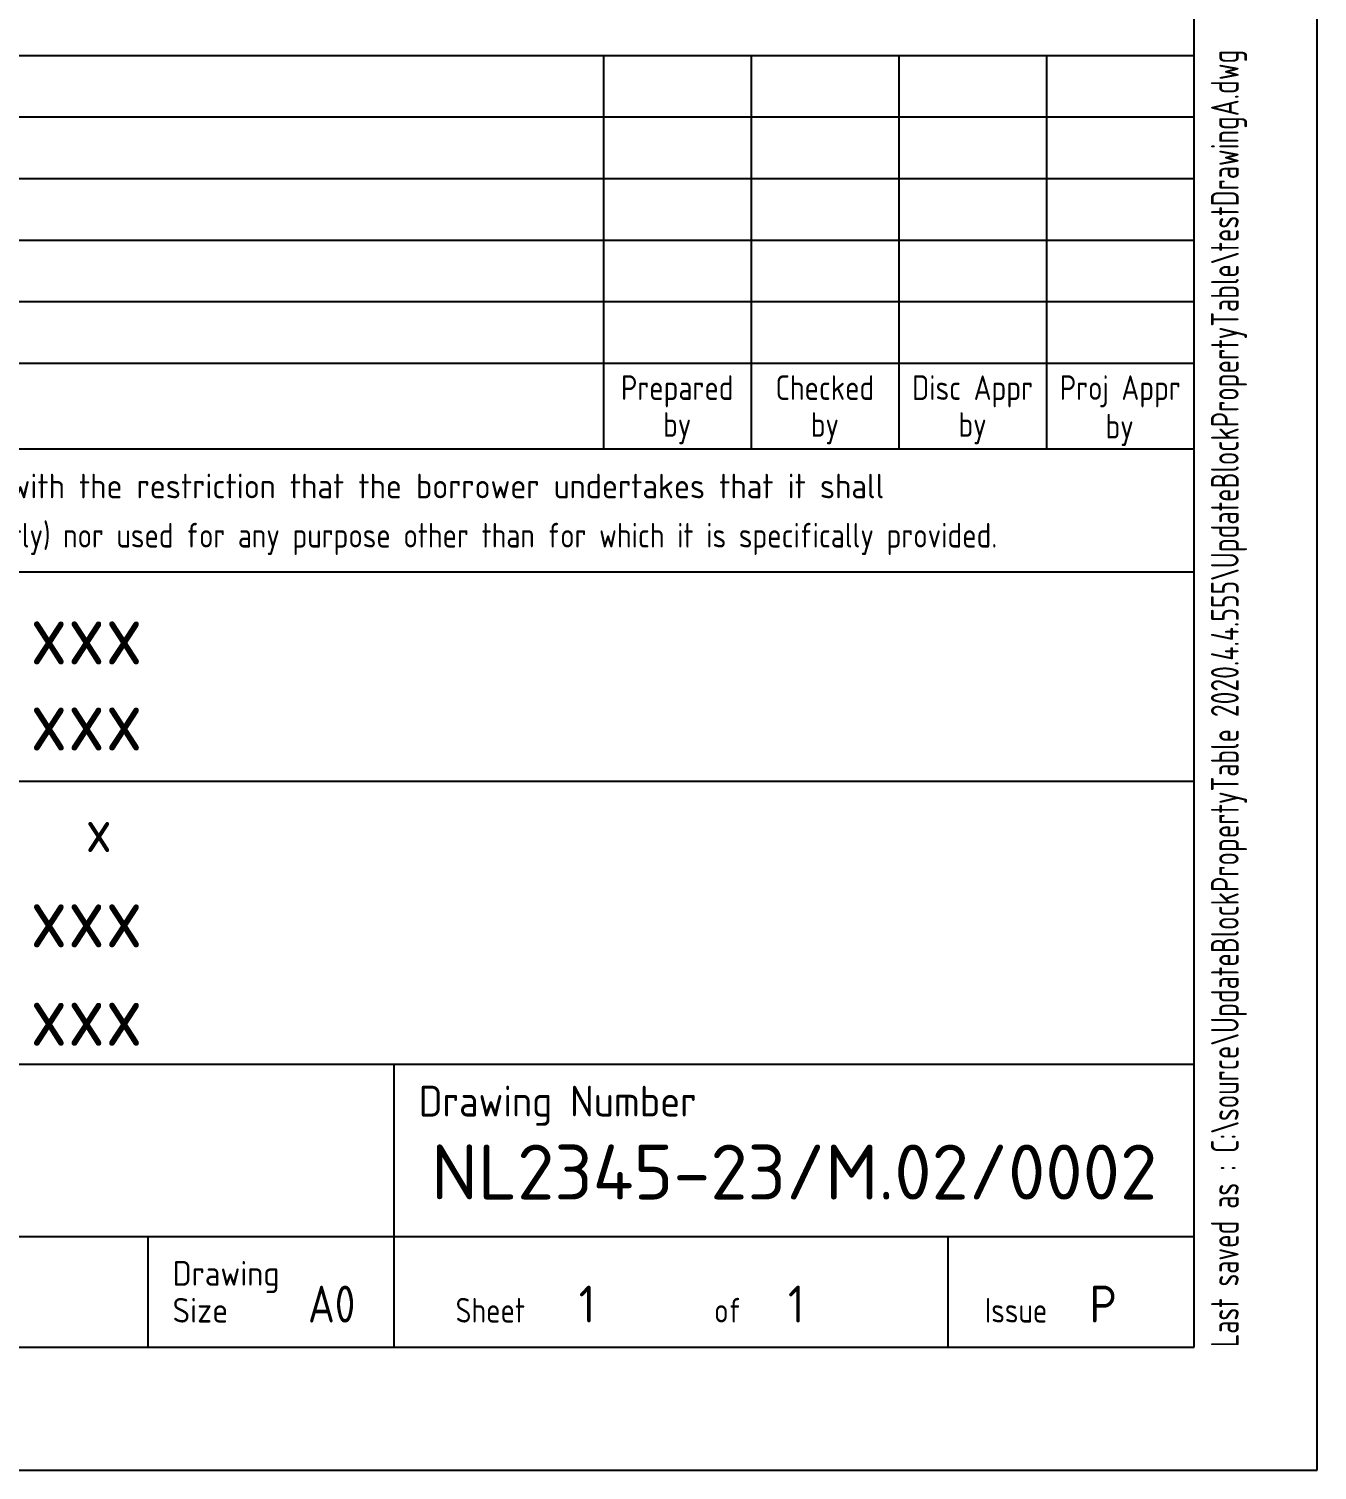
# Model space of a CAD drawing. Extents: x 0 to 1189, y 0 to 841.
# Drawn here: x 1084.3 to 1189, y 0 to 117.2 of the extents above; entities that cross this region are included whole.
import ezdxf
from ezdxf.enums import TextEntityAlignment as Align

# ---------------------------------------------------------------- set-up
doc = ezdxf.new("R2010")
doc.units = 0
doc.layers.get('0').update_dxf_attribs({"linetype": 'CONTINUOUS'})
for name, color, linetype in [('ADM025gen', 7, 'CONTINUOUS'), ('ADM035gen', 1, 'CONTINUOUS'), ('ADM050gen', 2, 'CONTINUOUS'), ('ADM100gen', 4, 'CONTINUOUS')]:
    doc.layers.add(name, color=color, linetype=linetype)
doc.styles.add('Isocp', font='isocp.shx')
doc.styles.get("Standard").update_dxf_attribs({"font": 'isocp.shx'})

# ---------------------------------------------------------------- blocks, each defined once
blk = doc.blocks.new('DWGNAME')
at = {"color": 0, "insert": (-1.125, 0), "char_height": 2.25, "width": 245.04943, "attachment_point": 1, "rotation": 90}
blk.add_mtext("{\\W0.75;Last saved as : C:\\\\source\\\\UpdateBlockPropertyTable 2020.4.4.555\\\\UpdateBlockPropertyTable\\\\testDrawingA.dwg    Date: '2020-02-24 11:41    Version: AutoCAD 23.1s    User: BrakelA}", dxfattribs=at)
blk = doc.blocks.new('JacobsTitleBlock')
at = {"layer": 'ADM025gen'}
for p, q in [((-48, 105), (-48, 73)), ((-36, 105), (-36, 73)), ((-24, 105), (-24, 73)), ((-12, 105), (-12, 73))]:
    blk.add_line(p, q, dxfattribs=at)
at = {"layer": 'ADM035gen', "linetype": 'Continuous'}
for p, q in [((-180, 100), (0, 100)), ((-180, 95), (0, 95)), ((-180, 90), (0, 90)), ((-180, 85), (0, 85))]:
    blk.add_line(p, q, dxfattribs=at)
at = {"layer": 'ADM050gen', "linetype": 'Continuous'}
for p, q in [((-180, 105), (0, 105)), ((0, 73), (0, 105)), ((-180, 80), (0, 80)), ((0, 73), (-180, 73)), ((0, 0), (0, 73)), ((0, 63), (-180, 63)), ((-180, 46), (0, 46)), ((-180, 23), (0, 23)), ((-65, 0), (-65, 23)), ((-180, 9), (0, 9)), ((-85, 9), (-85, 0)), ((-20, 9), (-20, 0)), ((-180, 0), (0, 0))]:
    blk.add_line(p, q, dxfattribs=at)
at = {"layer": 'ADM025gen', "linetype": 'Continuous', "style": 'Isocp', "width": 0.9}
for s, p in [('Prepared', (-42, 77)), ('Checked', (-30, 77)), ('Disc Appr', (-18, 77)), ('Proj Appr', (-6, 77)), ('by', (-42, 74)), ('by', (-30, 74)), ('by', (-18, 74)), ('by', (-6.05, 73.86))]:
    blk.add_text(s, height=2, dxfattribs=at).set_placement(p, align=Align.CENTER)
at = {"layer": 'ADM025gen', "linetype": 'Continuous', "style": 'Isocp'}
for s, height, p in [('This drawing is the property of Worley and/or Client and it is loaned with the restriction that the borrower undertakes that it shall', 2, (-177, 70)), ('Drawing Number', 2.5, (-63, 20)), ('Drawing', 2, (-83, 6)), ('Size', 2, (-83, 3))]:
    blk.add_text(s, height=height, dxfattribs=at).set_placement(p, align=Align.MIDDLE_LEFT)
at = {"layer": 'ADM025gen', "linetype": 'Continuous', "style": 'Isocp', "width": 0.9}
for s, p in [('not be reproduced, copied, loaned or otherwise disposed of (directly or indirectly) nor used for any purpose other than for which it is specifically provided.', (-177, 66)), ('Sheet', (-60, 3)), ('of', (-39, 3)), ('Issue', (-17, 3))]:
    blk.add_text(s, height=2, dxfattribs=at).set_placement(p, align=Align.MIDDLE_LEFT)
for tag, p in [('C_ISSUENO5', (-177, 101)), ('C_ISSDATE5', (-165, 101)), ('C_ISSBY5', (-42, 101)), ('C_ISSCHKBY5', (-30, 101)), ('C_ISSDISC5', (-18, 101)), ('C_ISSPROJ5', (-6, 101)), ('C_ISSUENO4', (-177, 96)), ('C_ISSDATE4', (-165, 96)), ('C_ISSBY4', (-42, 96)), ('C_ISSCHKBY4', (-30, 96)), ('C_ISSDISC4', (-18, 96)), ('C_ISSPROJ4', (-6, 96)), ('C_ISSUENO3', (-177, 91)), ('C_ISSDATE3', (-165, 91)), ('C_ISSBY3', (-42, 91)), ('C_ISSCHKBY3', (-30, 91)), ('C_ISSDISC3', (-18, 91)), ('C_ISSPROJ3', (-6, 91)), ('C_ISSUENO2', (-177, 86)), ('C_ISSDATE2', (-165, 86)), ('C_ISSBY2', (-42, 86)), ('C_ISSCHKBY2', (-30, 86)), ('C_ISSDISC2', (-18, 86)), ('C_ISSPROJ2', (-6, 86)), ('C_ISSUENO1', (-177, 81)), ('C_ISSDATE1', (-165, 81)), ('C_ISSBY1', (-42, 81)), ('C_ISSCHKBY1', (-30, 81)), ('C_ISSDISC1', (-18, 81)), ('C_ISSPROJ1', (-6, 81))]:
    blk.add_attdef(tag, text='', height=2.5, dxfattribs=at).set_placement(p, align=Align.CENTER)
for tag, p, height in [('C_ISSDESCR5', (-154, 101), 2.5), ('C_ISSDESCR4', (-154, 96), 2.5), ('C_ISSDESCR3', (-154, 91), 2.5), ('C_ISSDESCR2', (-154, 86), 2.5), ('C_ISSDESCR1', (-154, 81), 2.5), ('C_DRAWNBY', (-163, 2), 3), ('C_DRAWNDATE', (-139, 2), 3), ('C_SCALE', (-102, 2), 3), ('C_DRAWINGSIZE', (-72, 2), 3)]:
    blk.add_attdef(tag, p, '', height=height, dxfattribs=at)
at = {"layer": 'ADM025gen', "linetype": 'Continuous', "style": 'Isocp'}
blk.add_attdef('C_DOCTYPE', text='', height=3.5, dxfattribs=at).set_placement((-90, 42), align=Align.MIDDLE)
for tag, p in [('C_SHEETNO', (-50, 2)), ('C_SHEETTOT', (-33, 2)), ('C_DRAWINGISSUE', (-8.5, 2))]:
    blk.add_attdef(tag, p, '', height=3, dxfattribs=at)
at = {"layer": 'ADM050gen', "linetype": 'Continuous', "style": 'Isocp'}
for tag, p in [('C_CLIENT', (-90, 58)), ('C_PLANT', (-90, 51)), ('C_DOCNAME', (-90, 35)), ('C_SHEETNAME', (-90, 27))]:
    blk.add_attdef(tag, text='', height=5, dxfattribs=at).set_placement(p, align=Align.MIDDLE)
blk.add_attdef('C_DRAWINGNR', text='', height=4.47, dxfattribs=at).set_placement((-62, 12), (-3, 12), align=Align.ALIGNED)
blk = doc.blocks.new('FR-A0F')
at = {"layer": 'ADM025gen', "linetype": 'Continuous'}
blk.add_lwpolyline([(0, 841), (0, 0), (1189, 0), (1189, 841)], close=True, dxfattribs=at)
at = {"layer": 'ADM100gen', "linetype": 'Continuous'}
blk.add_lwpolyline([(20, 829), (20, 10), (1179, 10), (1179, 829)], close=True, dxfattribs=at)

msp = doc.modelspace()

# ---------------------------------------------------------------- block references
for name, p in [('FR-A0F', (0, 0)), ('DWGNAME', (1181.5, 10))]:
    msp.add_blockref(name, p)
ref = msp.add_blockref('JacobsTitleBlock', (1179, 10))
ref.add_attrib('C_DRAWINGSIZE', 'A0', (1107, 12), dxfattribs={"layer": 'ADM025gen', "linetype": 'Continuous', "height": 3, "style": 'Isocp', "width": 0.9})
ref.add_attrib('C_PLANT', 'xxx', dxfattribs={"layer": 'ADM050gen', "linetype": 'Continuous', "height": 5, "style": 'Isocp'}).set_placement((1089, 61), align=Align.MIDDLE)
ref.add_attrib('C_SHEETNAME', 'xxx', dxfattribs={"layer": 'ADM050gen', "linetype": 'Continuous', "height": 5, "style": 'Isocp'}).set_placement((1089, 37), align=Align.MIDDLE)
ref.add_attrib('C_DOCNAME', 'xxx', dxfattribs={"layer": 'ADM050gen', "linetype": 'Continuous', "height": 5, "style": 'Isocp'}).set_placement((1089, 45), align=Align.MIDDLE)
ref.add_attrib('C_DOCTYPE', ' x', dxfattribs={"layer": 'ADM025gen', "linetype": 'Continuous', "height": 3.5, "style": 'Isocp'}).set_placement((1089, 52), align=Align.MIDDLE)
ref.add_attrib('C_CLIENT', 'xxx', dxfattribs={"layer": 'ADM050gen', "linetype": 'Continuous', "height": 5, "style": 'Isocp'}).set_placement((1089, 68), align=Align.MIDDLE)
ref.add_attrib('C_SHEETTOT', '1', (1146, 12), dxfattribs={"layer": 'ADM025gen', "linetype": 'Continuous', "height": 3, "style": 'Isocp'})
ref.add_attrib('C_SHEETNO', '1', (1129, 12), dxfattribs={"layer": 'ADM025gen', "linetype": 'Continuous', "height": 3, "style": 'Isocp'})
ref.add_attrib('C_DRAWINGNR', 'NL2345-23/M.02/0002', dxfattribs={"layer": 'ADM050gen', "linetype": 'Continuous', "height": 4.4663, "style": 'Isocp'}).set_placement((1117, 22), (1176, 22), align=Align.ALIGNED)
ref.add_attrib('C_DRAWINGISSUE', 'P', (1170.5, 12), dxfattribs={"layer": 'ADM025gen', "linetype": 'Continuous', "height": 3, "style": 'Isocp'})

doc.saveas('drawing.dxf')
